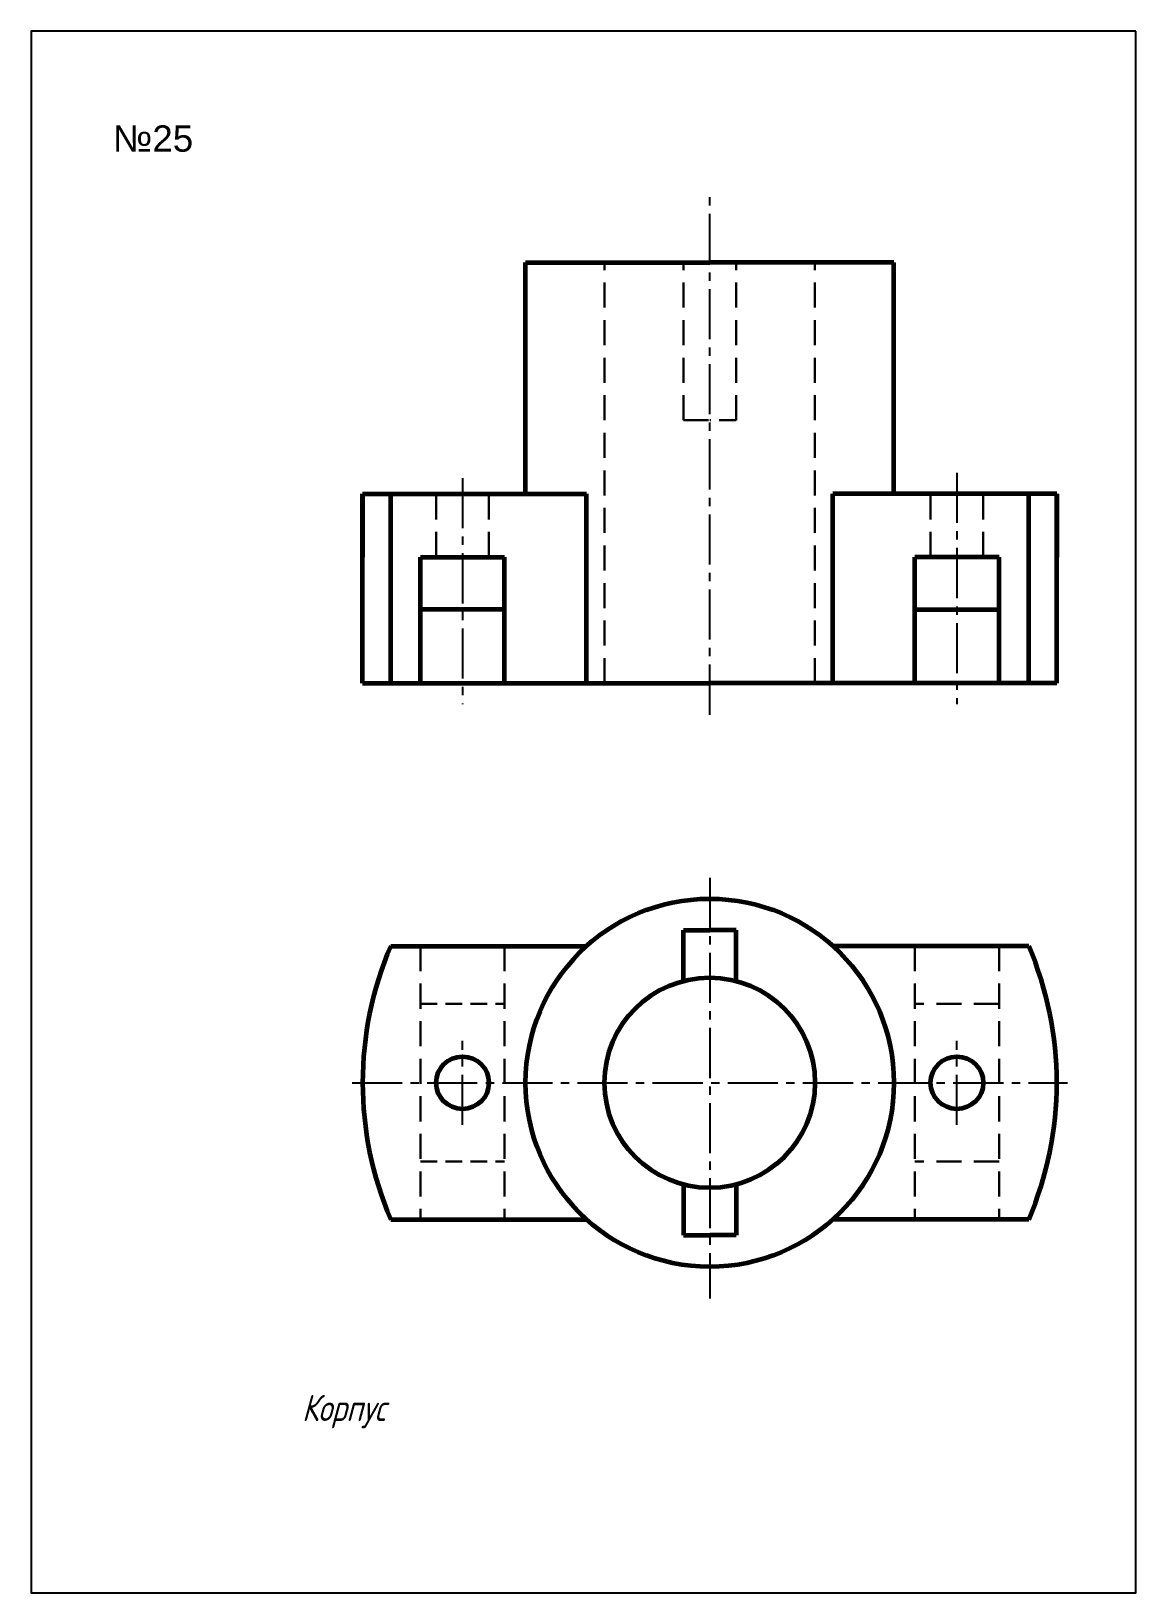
# Model space of a CAD drawing. Header units: millimetres. Extents: x 0 to 210, y 0 to 297.
import ezdxf

# ---------------------------------------------------------------- set-up
doc = ezdxf.new("R2010")
doc.units = ezdxf.units.MM
doc.header["$LTSCALE"] = 0.5
doc.linetypes.add('CENTER2', pattern=[28.575, 19.05, -3.175, 3.175, -3.175])
doc.linetypes.add('DASHED2', pattern=[9.525, 6.35, -3.175])
doc.layers.get('0').update_dxf_attribs({"linetype": 'CONTINUOUS'})
doc.layers.get('Defpoints').update_dxf_attribs({"linetype": 'CONTINUOUS'})
doc.styles.get("Standard").update_dxf_attribs({"font": 'isocpeur.ttf', "width": 0.8, "oblique": 15})
doc.styles.add('АРИАЛ-5(1)', font='ARIAL.TTF', dxfattribs={"height": 5})

msp = doc.modelspace()

# ---------------------------------------------------------------- linework, layer by layer
at = {"linetype": 'CENTER2'}
for p, q in [((129, 167), (129, 267)), ((82, 212), (82, 169)), ((176, 213), (176, 169)), ((129, 136), (129, 56)), ((82, 89), (82, 105)), ((176, 89), (176, 105)), ((61, 97), (197, 97))]:
    msp.add_line(p, q, dxfattribs=at)
at = {"color": 7, "lineweight": 60, "ltscale": 0.5}
for p, q in [((94, 209), (94, 253)), ((94, 253), (129, 253)), ((164, 253), (129, 253)), ((164, 209), (164, 253)), ((63, 173), (63, 209)), ((63, 209), (105.57, 209)), ((63, 173), (63, 209)), ((63, 209), (63, 197)), ((68.34, 173), (68.34, 209)), ((105.57, 173), (105.57, 209)), ((195, 209), (152.43, 209)), ((152.43, 173), (152.43, 209)), ((189.66, 173), (189.66, 209)), ((189.66, 173), (189.66, 209)), ((195, 173), (195, 209)), ((195, 173), (195, 209)), ((195, 209), (195, 197)), ((74, 173), (74, 197)), ((74, 197), (90, 197)), ((90, 173), (90, 197)), ((168, 173), (168, 197)), ((184, 197), (168, 197)), ((184, 173), (184, 197)), ((90, 187), (74, 187)), ((168, 187), (184, 187)), ((63, 173), (129, 173)), ((195, 173), (129, 173)), ((124, 116.36), (124, 126)), ((124, 126), (129, 126)), ((134, 126), (129, 126)), ((134, 116.36), (134, 126)), ((68.34, 123), (105.57, 123)), ((189.66, 123), (152.43, 123)), ((124, 77.64), (124, 68)), ((134, 77.64), (134, 68)), ((68.34, 71), (105.57, 71)), ((189.66, 71), (152.43, 71)), ((124, 68), (129, 68)), ((134, 68), (129, 68))]:
    msp.add_line(p, q, dxfattribs=at)
at = {"color": 7, "linetype": 'DASHED2', "lineweight": 30, "ltscale": 1.5}
for p, q in [((109, 173), (109, 253)), ((124, 223), (124, 253)), ((134, 223), (134, 253)), ((149, 173), (149, 253)), ((124, 223), (129, 223)), ((77, 197), (77, 209)), ((87, 197), (87, 209)), ((171, 197), (171, 209)), ((181, 197), (181, 209)), ((74, 123), (74, 71)), ((90, 123), (90, 71)), ((168, 123), (168, 71)), ((184, 123), (184, 71)), ((184, 112), (168, 112)), ((184, 82), (168, 82))]:
    msp.add_line(p, q, dxfattribs=at)
at = {"color": 7, "linetype": 'DASHED2', "lineweight": 30}
for p, q in [((134, 223), (129, 223)), ((74, 112), (90, 112)), ((74, 82), (90, 82))]:
    msp.add_line(p, q, dxfattribs=at)
at = {"linetype": 'Continuous', "lineweight": -3}
for p, q in [((90, 197), (90, 187)), ((168, 197), (168, 187))]:
    msp.add_line(p, q, dxfattribs=at)
at = {"color": 7, "lineweight": 60, "ltscale": 0.5}
for centre, radius in [((129, 97), 35), ((129, 97), 20), ((82, 97), 5), ((176, 97), 5)]:
    msp.add_circle(centre, radius, dxfattribs=at)
for start, end in [(156.8002, 203.1998), (336.8002, 23.1998)]:
    msp.add_arc((129, 97), 66, start, end, dxfattribs=at)
at = {"layer": 'Defpoints'}
msp.add_lwpolyline([(210, 297), (0, 297), (0, 0), (210, 0)], close=True, dxfattribs=at)

# ---------------------------------------------------------------- texts
at = {"color": 7, "linetype": 'Continuous', "lineweight": -3, "style": 'АРИАЛ-5(1)'}
msp.add_text('№25', height=5, dxfattribs=at).set_placement((15.53, 274.09))
at = {"oblique": 15, "width": 0.8}
msp.add_text('Корпус', height=5, dxfattribs=at).set_placement((51.48, 32.66))

doc.saveas('drawing.dxf')
